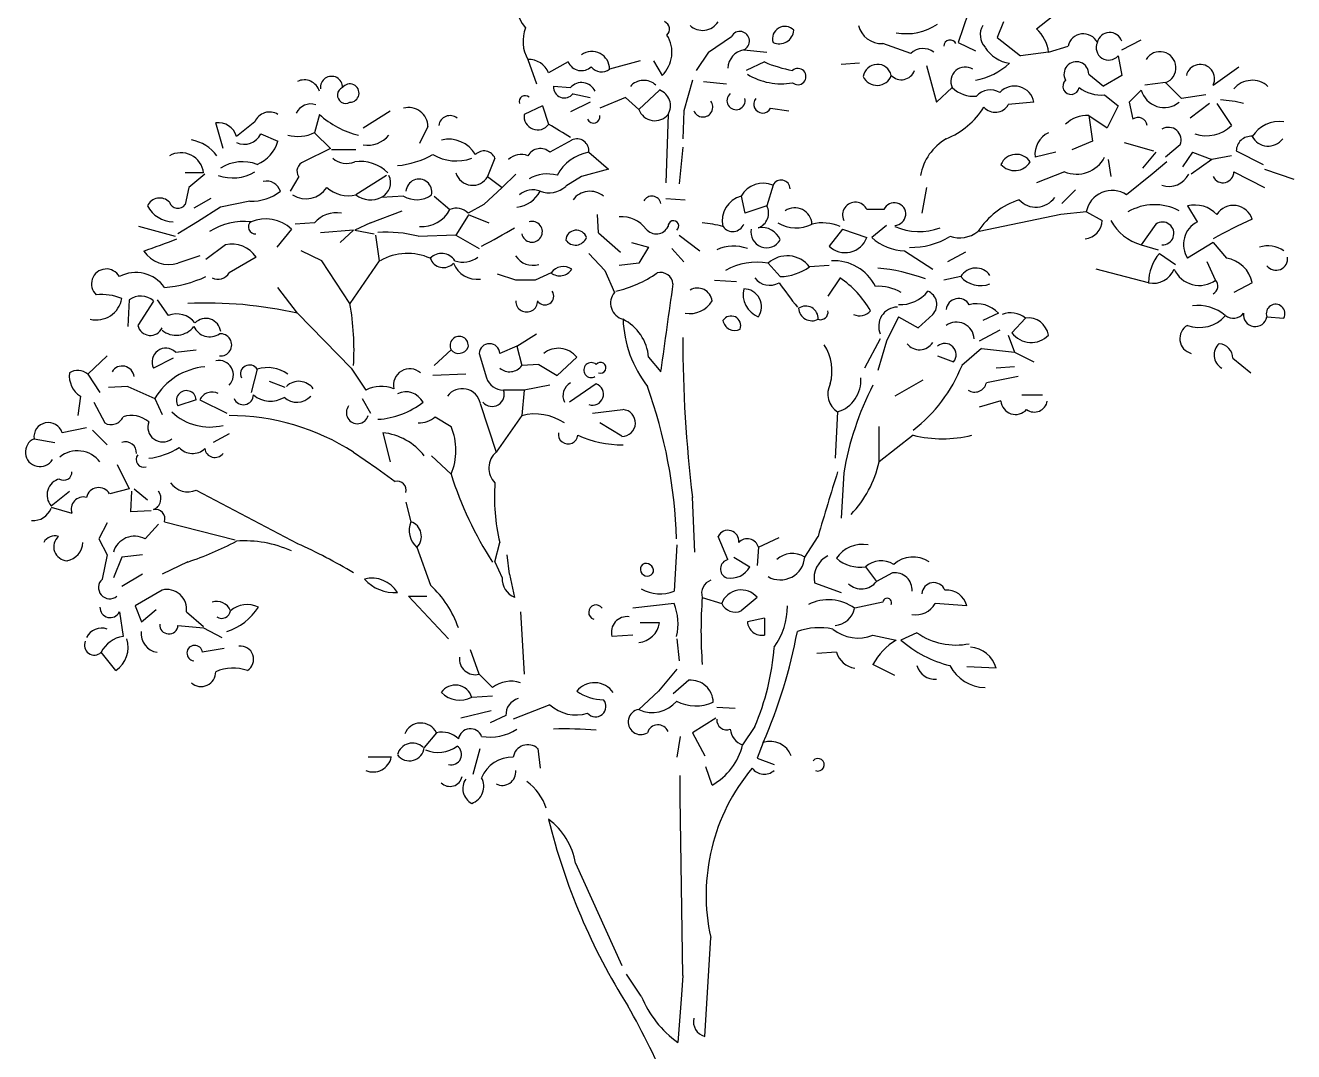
# Model space of a CAD drawing. Header units: millimetres. Extents: x 364.26 to 366.1, y 2601.89 to 2605.71.
# Drawn here: x 364.262 to 366.102, y 2603.325 to 2604.814 of the extents above; entities that cross this region are included whole.
import ezdxf

# ---------------------------------------------------------------- set-up
doc = ezdxf.new("R2010")
doc.units = ezdxf.units.MM
doc.header["$LTSCALE"] = 10
doc.layers.add('Vegetais', color=94, linetype='Continuous')

msp = doc.modelspace()

# ---------------------------------------------------------------- linework, layer by layer
at = {"layer": 'Vegetais'}
for p, q in [((365.6298, 2604.8316), (365.6157, 2604.7891)), ((365.7519, 2604.8263), (365.7289, 2604.8086)), ((365.6812, 2604.8192), (365.6723, 2604.7962)), ((365.5467, 2604.7732), (365.506, 2604.7874)), ((365.6157, 2604.7891), (365.6405, 2604.7768)), ((365.6723, 2604.7962), (365.7059, 2604.7697)), ((365.8528, 2604.7785), (365.8811, 2604.7927)), ((365.3043, 2604.7785), (365.3379, 2604.775)), ((365.7466, 2604.775), (365.7059, 2604.7697)), ((365.7466, 2604.775), (365.7749, 2604.7838)), ((365.8475, 2604.7697), (365.8528, 2604.7414)), ((364.9911, 2604.7644), (365.0035, 2604.729)), ((365.0495, 2604.7608), (365.0212, 2604.7449)), ((365.1539, 2604.7626), (365.1097, 2604.7502)), ((365.3344, 2604.7608), (365.3078, 2604.7484)), ((365.4724, 2604.7591), (365.4458, 2604.7573)), ((365.9855, 2604.7272), (366.0226, 2604.7538)), ((365.805, 2604.7431), (365.8262, 2604.7255)), ((365.8528, 2604.7414), (365.8262, 2604.7255)), ((365.9165, 2604.7308), (365.8864, 2604.7272)), ((365.9165, 2604.7308), (365.9395, 2604.7078)), ((365.0283, 2604.7255), (365.0531, 2604.7237)), ((365.0566, 2604.7148), (365.0814, 2604.7095)), ((365.1822, 2604.7201), (365.1521, 2604.6918)), ((365.828, 2604.7131), (365.8475, 2604.6971)), ((365.8811, 2604.7201), (365.8634, 2604.7024)), ((365.9749, 2604.7131), (365.9395, 2604.7078)), ((365.0124, 2604.6971), (364.9858, 2604.6847)), ((365.0124, 2604.6971), (365.0212, 2604.6706)), ((365.0814, 2604.7024), (365.0531, 2604.6883)), ((365.1327, 2604.7095), (365.0955, 2604.6936)), ((365.1327, 2604.7095), (365.1521, 2604.6918)), ((365.3432, 2604.6936), (365.3698, 2604.6901)), ((365.7254, 2604.7024), (365.6882, 2604.6989)), ((365.8475, 2604.6971), (365.8315, 2604.6653)), ((365.8634, 2604.7024), (365.8687, 2604.6777)), ((365.9802, 2604.7007), (365.9519, 2604.6794)), ((365.9908, 2604.7007), (366.012, 2604.6688)), ((364.5948, 2604.6741), (364.5683, 2604.6529)), ((364.6886, 2604.6847), (364.6815, 2604.6582)), ((364.7523, 2604.6653), (364.7912, 2604.6901)), ((365.805, 2604.683), (365.8103, 2604.6458)), ((365.805, 2604.683), (365.8315, 2604.6653)), ((364.5488, 2604.6352), (364.5382, 2604.6724)), ((364.6036, 2604.6564), (364.6284, 2604.6458)), ((364.6815, 2604.6582), (364.7045, 2604.6352)), ((364.846, 2604.6671), (364.8337, 2604.6423)), ((365.0548, 2604.6476), (365.023, 2604.6299)), ((365.8103, 2604.6458), (365.7802, 2604.6334)), ((365.8563, 2604.6441), (365.8988, 2604.6317)), ((365.9377, 2604.6405), (365.9165, 2604.6228)), ((364.7045, 2604.6352), (364.6656, 2604.6157)), ((364.7416, 2604.6334), (364.7063, 2604.6334)), ((364.9433, 2604.6211), (364.9327, 2604.5945)), ((365.0796, 2604.6299), (365.1079, 2604.6051)), ((365.7572, 2604.6299), (365.7272, 2604.6228)), ((365.8333, 2604.6193), (365.8369, 2604.5945)), ((365.9023, 2604.6299), (365.8829, 2604.6069)), ((365.9554, 2604.6299), (365.9412, 2604.6087)), ((365.9837, 2604.6193), (365.9536, 2604.5981)), ((365.9554, 2604.6299), (365.9837, 2604.6193)), ((366.012, 2604.6246), (365.9837, 2604.6193)), ((366.0191, 2604.6317), (366.058, 2604.6122)), ((365.1079, 2604.6051), (365.069, 2604.5945)), ((365.7696, 2604.6016), (365.7289, 2604.5857)), ((365.9182, 2604.6157), (365.897, 2604.5981)), ((366.0156, 2604.6016), (366.0598, 2604.5786)), ((366.0598, 2604.6051), (366.1023, 2604.591)), ((364.5205, 2604.5998), (364.4939, 2604.5998)), ((364.5223, 2604.5981), (364.4993, 2604.5786)), ((364.6585, 2604.5945), (364.6461, 2604.5733)), ((364.7859, 2604.5963), (364.7416, 2604.568)), ((364.9327, 2604.5945), (364.954, 2604.5786)), ((364.9734, 2604.5981), (364.954, 2604.5786)), ((365.069, 2604.5945), (365.046, 2604.5804)), ((365.3468, 2604.5821), (365.3379, 2604.5521)), ((365.897, 2604.5981), (365.8599, 2604.568)), ((364.4993, 2604.5786), (364.4939, 2604.5538)), ((364.8107, 2604.5662), (364.7788, 2604.5644)), ((364.8549, 2604.5662), (364.8779, 2604.5467)), ((364.954, 2604.5786), (364.9274, 2604.5538)), ((365.3008, 2604.5662), (365.3061, 2604.5414)), ((364.5311, 2604.5627), (364.5063, 2604.5485)), ((364.5453, 2604.5503), (364.5116, 2604.5291)), ((364.5877, 2604.5591), (364.5453, 2604.5503)), ((364.9274, 2604.5538), (364.9044, 2604.5414)), ((365.1911, 2604.5627), (365.2194, 2604.5609)), ((365.3379, 2604.5521), (365.3061, 2604.5414)), ((365.5078, 2604.5467), (365.483, 2604.5467)), ((365.9483, 2604.5521), (365.9625, 2604.5291)), ((364.5116, 2604.5291), (364.4833, 2604.5114)), ((364.6815, 2604.5273), (364.6532, 2604.5255)), ((364.7629, 2604.5273), (364.7399, 2604.5167)), ((364.7629, 2604.5273), (364.8089, 2604.545)), ((364.9044, 2604.5379), (364.8867, 2604.5096)), ((364.9044, 2604.5397), (364.9345, 2604.5273)), ((365.0937, 2604.5131), (365.092, 2604.5397)), ((365.8015, 2604.5432), (365.8245, 2604.5308)), ((364.4798, 2604.5078), (364.4267, 2604.522)), ((364.6479, 2604.5184), (364.6266, 2604.4919)), ((364.7381, 2604.5167), (364.6903, 2604.5131)), ((364.7381, 2604.5167), (364.7187, 2604.499)), ((364.7399, 2604.5167), (364.7682, 2604.5114)), ((364.77, 2604.5096), (364.7753, 2604.4724)), ((364.8867, 2604.5096), (364.8319, 2604.5078)), ((364.8867, 2604.5096), (364.9204, 2604.4901)), ((365.0937, 2604.5131), (365.1256, 2604.4848)), ((365.2105, 2604.5096), (365.2406, 2604.4866)), ((365.4476, 2604.5184), (365.4281, 2604.4937)), ((365.4476, 2604.5184), (365.483, 2604.5061)), ((365.5113, 2604.5237), (365.4901, 2604.5061)), ((365.9023, 2604.5255), (365.8811, 2604.4954)), ((364.5523, 2604.4954), (364.524, 2604.4742)), ((365.1415, 2604.499), (365.1663, 2604.4919)), ((365.1663, 2604.4919), (365.1521, 2604.4689)), ((365.1999, 2604.4901), (365.2176, 2604.4707)), ((365.8811, 2604.4954), (365.9059, 2604.4884)), ((365.9855, 2604.499), (365.9483, 2604.476)), ((365.9855, 2604.499), (366.0049, 2604.476)), ((364.5152, 2604.4795), (364.4833, 2604.4689)), ((364.5966, 2604.4777), (364.5576, 2604.4547)), ((364.6921, 2604.4724), (364.662, 2604.4866)), ((365.5378, 2604.4866), (365.5785, 2604.4601)), ((365.6263, 2604.4848), (365.5998, 2604.4707)), ((365.9076, 2604.483), (365.9306, 2604.4671)), ((365.0247, 2604.4547), (365.0017, 2604.4441)), ((365.1026, 2604.4583), (365.1167, 2604.4264)), ((365.1521, 2604.4689), (365.1238, 2604.4654)), ((365.3397, 2604.4689), (365.3574, 2604.4494)), ((365.4281, 2604.4654), (365.3998, 2604.4636)), ((365.8917, 2604.4406), (365.8156, 2604.4601)), ((365.989, 2604.4441), (365.9766, 2604.4707)), ((364.9734, 2604.4441), (364.9469, 2604.453)), ((365.0017, 2604.4441), (364.9734, 2604.4441)), ((365.2618, 2604.4441), (365.2937, 2604.4424)), ((365.4441, 2604.4477), (365.4264, 2604.4211)), ((365.6192, 2604.4494), (365.5945, 2604.4441)), ((366.0421, 2604.4406), (366.0156, 2604.4264)), ((364.4126, 2604.4158), (364.4108, 2604.3769)), ((364.4479, 2604.414), (364.4249, 2604.3787)), ((364.4533, 2604.4158), (364.4692, 2604.3928)), ((365.529, 2604.3911), (365.5113, 2604.3557)), ((365.529, 2604.3911), (365.5573, 2604.3751)), ((365.5785, 2604.3946), (365.5573, 2604.3751)), ((365.6741, 2604.3964), (365.6511, 2604.3857)), ((365.713, 2604.3893), (365.6935, 2604.368)), ((366.0633, 2604.3911), (366.0881, 2604.3893)), ((364.9752, 2604.3486), (365.0035, 2604.3663)), ((365.6758, 2604.3716), (365.6458, 2604.3557)), ((365.6882, 2604.3645), (365.6971, 2604.3397)), ((364.4798, 2604.3397), (364.5099, 2604.3433)), ((364.8797, 2604.3433), (364.8549, 2604.3203)), ((364.9752, 2604.3486), (364.9504, 2604.338)), ((364.9752, 2604.3486), (364.9823, 2604.3203)), ((365.6493, 2604.345), (365.621, 2604.3203)), ((365.6493, 2604.345), (365.6971, 2604.3397)), ((364.3524, 2604.3079), (364.3807, 2604.3344)), ((364.4763, 2604.3309), (364.4479, 2604.3167)), ((364.9204, 2604.338), (364.931, 2604.3026)), ((365.0619, 2604.3327), (365.0336, 2604.3061)), ((365.5856, 2604.3344), (365.6086, 2604.3256)), ((365.6971, 2604.3397), (365.7254, 2604.3256)), ((366.0138, 2604.3309), (366.0403, 2604.3097)), ((364.3524, 2604.3079), (364.3701, 2604.2813)), ((364.5983, 2604.315), (364.5895, 2604.2813)), ((365.007, 2604.322), (364.9823, 2604.3203)), ((365.007, 2604.322), (365.0336, 2604.3061)), ((365.6971, 2604.3185), (365.6705, 2604.3167)), ((364.4108, 2604.2902), (364.3825, 2604.2884)), ((364.4108, 2604.2902), (364.4497, 2604.2725)), ((364.639, 2604.2884), (364.616, 2604.2973)), ((365.023, 2604.292), (364.9858, 2604.2849)), ((365.0902, 2604.2937), (365.0513, 2604.2672)), ((365.7024, 2604.3044), (365.6564, 2604.2955)), ((364.3418, 2604.276), (364.3382, 2604.2477)), ((364.4497, 2604.2725), (364.4603, 2604.2495)), ((364.5099, 2604.2707), (364.4833, 2604.2619)), ((364.5152, 2604.2707), (364.5541, 2604.2513)), ((364.9858, 2604.2849), (364.9557, 2604.2849)), ((364.9858, 2604.2849), (364.9823, 2604.2477)), ((365.7077, 2604.2778), (365.7378, 2604.2778)), ((364.3612, 2604.2672), (364.3772, 2604.2371)), ((365.0849, 2604.2513), (365.1291, 2604.2566)), ((365.6776, 2604.269), (365.6458, 2604.2601)), ((365.1274, 2604.2177), (365.0955, 2604.2371)), ((364.2745, 2604.2141), (364.3046, 2604.2088)), ((364.3506, 2604.23), (364.3153, 2604.223)), ((364.3595, 2604.2265), (364.3807, 2604.2053)), ((364.5576, 2604.2212), (364.5346, 2604.2088)), ((364.3949, 2604.177), (364.4126, 2604.1416)), ((364.4126, 2604.1416), (364.3843, 2604.1345)), ((364.4196, 2604.1416), (364.4391, 2604.1257)), ((364.2993, 2604.1168), (364.3259, 2604.138)), ((364.4161, 2604.138), (364.4143, 2604.108)), ((364.2993, 2604.115), (364.3294, 2604.1062)), ((364.4444, 2604.1097), (364.4143, 2604.108)), ((364.3807, 2604.092), (364.3683, 2604.069)), ((364.455, 2604.0903), (364.4356, 2604.069)), ((364.3683, 2604.069), (364.3807, 2604.046)), ((365.2813, 2604.039), (365.2671, 2604.0726)), ((365.3255, 2604.0567), (365.3556, 2604.0708)), ((365.3928, 2604.0425), (365.4122, 2604.0726)), ((365.3255, 2604.0567), (365.3238, 2604.0301)), ((364.3807, 2604.046), (364.3736, 2604.0106)), ((364.4019, 2604.0425), (364.3896, 2604.0124)), ((364.432, 2604.046), (364.4019, 2604.0425)), ((364.4975, 2604.0354), (364.4603, 2604.0177)), ((365.2901, 2604.0425), (365.3131, 2604.0283)), ((364.432, 2604.0177), (364.4019, 2604)), ((365.4812, 2604.0283), (365.4971, 2604.0071)), ((365.5202, 2604.0195), (365.4971, 2604.0071)), ((364.4603, 2603.9947), (364.4214, 2603.9717)), ((365.4069, 2604.0053), (365.4458, 2603.9912)), ((365.2441, 2603.9841), (365.2724, 2603.9753)), ((365.3238, 2603.9841), (365.3008, 2603.9646)), ((365.506, 2603.977), (365.4653, 2603.9682)), ((365.6281, 2603.9717), (365.5821, 2603.9753)), ((364.3984, 2603.9629), (364.4037, 2603.9275)), ((364.4214, 2603.9717), (364.4303, 2603.9487)), ((364.4303, 2603.9487), (364.4515, 2603.9664)), ((364.4957, 2603.9629), (364.5205, 2603.9416)), ((364.4833, 2603.9434), (364.5205, 2603.9399)), ((364.5205, 2603.9399), (364.547, 2603.9257)), ((365.1822, 2603.9469), (365.1539, 2603.9469)), ((365.3344, 2603.954), (365.3096, 2603.9487)), ((365.3344, 2603.954), (365.3344, 2603.9293)), ((365.1433, 2603.9293), (365.1132, 2603.9275)), ((365.4918, 2603.9293), (365.5255, 2603.9222)), ((365.5555, 2603.9328), (365.5325, 2603.9222)), ((364.3931, 2603.8779), (364.3719, 2603.9045)), ((364.5506, 2603.9098), (364.5187, 2603.9045)), ((365.4388, 2603.9045), (365.4104, 2603.9027)), ((365.5237, 2603.8709), (365.4918, 2603.8868)), ((365.6705, 2603.8815), (365.6281, 2603.8833)), ((365.207, 2603.8797), (365.1804, 2603.8479)), ((365.1804, 2603.8479), (365.1521, 2603.8213)), ((365.2247, 2603.8638), (365.2017, 2603.8443)), ((364.9398, 2603.8408), (364.9097, 2603.839)), ((365.023, 2603.8284), (364.9699, 2603.8072)), ((364.938, 2603.8196), (364.8938, 2603.8089)), ((364.9593, 2603.8125), (364.9363, 2603.8019)), ((365.2654, 2603.8249), (365.2919, 2603.8231)), ((365.2636, 2603.8089), (365.23, 2603.7877)), ((364.8584, 2603.7877), (364.8407, 2603.7665)), ((365.3326, 2603.7736), (365.3238, 2603.7506)), ((364.9115, 2603.7276), (364.9221, 2603.7647)), ((365.0053, 2603.7647), (365.0088, 2603.7364)), ((364.793, 2603.7523), (364.7593, 2603.7523)), ((365.3238, 2603.7506), (365.3485, 2603.7417))]:
    msp.add_line(p, q, dxfattribs=at)
at = {"layer": 'Vegetais', "color": 34}
for p, q in [((365.253, 2604.775), (365.2866, 2604.798)), ((365.253, 2604.775), (365.2353, 2604.7484)), ((365.1734, 2604.7626), (365.1858, 2604.7414)), ((365.5697, 2604.7555), (365.5838, 2604.7024)), ((365.23, 2604.7343), (365.2176, 2604.6901)), ((365.2459, 2604.7325), (365.2795, 2604.729)), ((365.6068, 2604.7237), (365.5838, 2604.7024)), ((365.1946, 2604.6847), (365.1911, 2604.5857)), ((365.2176, 2604.6901), (365.2158, 2604.6494)), ((365.2158, 2604.637), (365.2105, 2604.5839)), ((365.5697, 2604.5786), (365.5626, 2604.5414)), ((365.7661, 2604.5556), (365.7855, 2604.5751)), ((365.7643, 2604.5397), (365.6458, 2604.5149)), ((365.8015, 2604.5432), (365.7643, 2604.5397)), ((364.7328, 2604.4105), (364.6921, 2604.4724)), ((364.7753, 2604.4724), (364.7328, 2604.4105)), ((365.1026, 2604.4583), (365.0796, 2604.483)), ((364.6567, 2604.3964), (364.6284, 2604.4335)), ((364.6567, 2604.3964), (364.7346, 2604.3167)), ((365.5025, 2604.3592), (365.4794, 2604.3167)), ((365.5113, 2604.3557), (365.4989, 2604.3132)), ((365.1663, 2604.3327), (365.184, 2604.3114)), ((364.7346, 2604.3167), (364.7558, 2604.2849)), ((364.9009, 2604.3079), (364.8531, 2604.3061)), ((365.5644, 2604.299), (365.5237, 2604.276)), ((364.7505, 2604.2725), (364.7629, 2604.2513)), ((364.9221, 2604.2654), (364.9451, 2604.1947)), ((365.4405, 2604.253), (365.437, 2604.1858)), ((364.8567, 2604.246), (364.8797, 2604.2318)), ((364.9823, 2604.2477), (364.9451, 2604.1947)), ((364.7806, 2604.223), (364.7912, 2604.1805)), ((365.5007, 2604.1805), (365.5007, 2604.2318)), ((365.5502, 2604.2194), (365.5007, 2604.1805)), ((364.7381, 2604.1947), (364.7717, 2604.1717)), ((364.8514, 2604.1894), (364.8797, 2604.1628)), ((364.7717, 2604.1717), (364.7983, 2604.1522)), ((365.4494, 2604.1646), (365.4458, 2604.0991)), ((364.5099, 2604.1398), (364.6567, 2604.062)), ((364.8142, 2604.1221), (364.8213, 2604.0938)), ((365.2335, 2604.0496), (365.23, 2604.1292)), ((364.4639, 2604.0938), (364.5665, 2604.0673)), ((364.8301, 2604.0567), (364.8496, 2604.0018)), ((364.9433, 2604.0354), (364.9504, 2604.0637)), ((365.207, 2604.0602), (365.2034, 2603.993)), ((364.9433, 2604.0354), (364.954, 2604.0124)), ((364.9646, 2604.0177), (364.961, 2604.046)), ((364.9646, 2604.0177), (364.9717, 2603.9841)), ((364.8177, 2603.9859), (364.8761, 2603.924)), ((364.8177, 2603.9859), (364.8443, 2603.9859)), ((365.2034, 2603.9753), (365.1433, 2603.9682)), ((364.9805, 2603.9629), (364.9858, 2603.8726)), ((365.207, 2603.924), (365.2105, 2603.8921)), ((364.9204, 2603.8726), (364.908, 2603.908)), ((364.9204, 2603.8726), (364.9398, 2603.8532)), ((365.3202, 2603.7966), (365.3025, 2603.77)), ((365.2123, 2603.7824), (365.207, 2603.7523)), ((365.23, 2603.7877), (365.2477, 2603.7541)), ((365.2583, 2603.7116), (365.2494, 2603.7382)), ((365.2123, 2603.6939), (365.2123, 2603.7258)), ((365.2158, 2603.4356), (365.2123, 2603.6939)), ((365.0601, 2603.5984), (365.1274, 2603.4498)), ((365.2477, 2603.3472), (365.2565, 2603.4905)), ((365.1557, 2603.4055), (365.1344, 2603.4374)), ((365.2158, 2603.4356), (365.2141, 2603.4073)), ((365.2141, 2603.4073), (365.2087, 2603.3383))]:
    msp.add_line(p, q, dxfattribs=at)
for centre, radius, start, end in [((365.0367, 2604.8518), 0.0643, 163.107, 220.161), ((365.037, 2604.791), 0.053, 158.618, 210.179), ((365.1848, 2604.8084), 0.0118, 313.209, 67.399), ((365.2446, 2604.8332), 0.0265, 226.663, 328.201), ((365.1542, 2604.7748), 0.046, 313.341, 32.836), ((365.6257, 2604.7326), 0.0209, 57.604, 205.243), ((365.6377, 2604.7552), 0.0441, 225.569, 275.851), ((365.556, 2604.7552), 0.1138, 291.661, 328.313), ((365.6371, 2604.5824), 0.0775, 120.3018, 169.7141), ((365.7284, 2604.5832), 0.033, 222.674, 325.216), ((365.7406, 2604.4509), 0.1159, 108.3362, 146.475), ((365.6173, 2604.5478), 0.0423, 250.658, 309.073), ((381.3413, 2602.1016), 16.308, 171.76017, 172.20588), ((364.5238, 2603.8041), 0.607, 77.353, 92.4873), ((364.3595, 2604.3433), 0.3793, 356.524, 10.209), ((365.2995, 2604.3944), 0.1705, 182.305, 217.661), ((365.0985, 2604.3268), 0.068, 4.976, 63.253), ((367.1553, 2604.3631), 1.9395, 180.063, 186.927), ((365.3622, 2604.3122), 0.0702, 344.792, 32.969), ((364.8196, 2604.292), 0.0237, 48.001, 193.157), ((365.4084, 2604.4072), 0.2297, 308.141, 337.774), ((364.7781, 2604.2406), 0.0496, 68.23, 116.7505), ((364.4869, 2604.0454), 0.7204, 1.877, 19.86), ((365.4564, 2604.2789), 0.0303, 150.731, 238.51), ((365.4266, 2604.2987), 0.0477, 286.955, 4.725), ((365.8927, 2604.0876), 0.45, 152.9843, 170.1458), ((364.8139, 2604.254), 0.0283, 27.839, 115.291), ((364.7438, 2604.2521), 0.0161, 142.527, 344.343), ((364.7661, 2604.3609), 0.1187, 273.582, 307.87), ((364.558, 2603.9157), 0.332, 57.154, 90.0668), ((364.8331, 2604.2728), 0.0357, 268.04, 311.269), ((364.7712, 2604.1355), 0.088, 37.745, 83.8603), ((364.799, 2604.1973), 0.0877, 336.829, 23.171), ((365.5927, 2604.3868), 0.1727, 255.762, 284.238), ((364.9644, 2604.1717), 0.03, 130.106, 225.311), ((365.3437, 2604.2156), 0.1609, 316.304, 347.413), ((365.3746, 2604.3186), 0.5189, 197.476, 213.08), ((369.9158, 2602.7642), 4.6898, 162.6032, 163.8), ((364.8016, 2604.1396), 0.013, 345.019, 104.9825), ((365.2178, 2604.1292), 0.2753, 175.577, 193.757), ((364.8512, 2604.0813), 0.0325, 157.361, 229.424), ((364.814, 2604.0724), 0.0226, 315.541, 71.243), ((364.3414, 2604.5009), 0.491, 288.534, 297.517), ((364.5803, 2603.9024), 0.1636, 65.607, 94.2316), ((364.3872, 2603.4462), 0.6721, 58.531, 66.363), ((364.7645, 2603.968), 0.0439, 31.842, 103.8251), ((364.9822, 2604.0104), 0.0283, 175.879, 248.131), ((364.7974, 2604.0487), 0.0577, 221.269, 274.399), ((364.7488, 2603.8912), 0.1496, 18.976, 47.645), ((365.1833, 2604.0454), 0.0562, 240.53, 290.996), ((365.1275, 2603.9456), 0.0815, 347.156, 21.316), ((365.912, 2603.9355), 0.6697, 175.833, 184.167), ((365.2605, 2603.9733), 0.1075, 324.969, 359.175), ((364.6558, 2604.0699), 0.7388, 336.351, 349.444), ((364.9926, 2603.9382), 0.3569, 336.621, 355.722), ((364.9146, 2603.8946), 0.0227, 173.003, 284.625), ((365.3108, 2603.7947), 0.026, 183.663, 251.475), ((365.2132, 2603.7918), 0.092, 299.385, 346.321), ((365.5361, 2603.5524), 0.2864, 140.023, 192.487), ((365.9105, 2603.8801), 0.9157, 193.776, 212.259), ((364.9624, 2603.5824), 0.099, 9.281, 53.578), ((365.2982, 2603.4635), 0.1539, 202.134, 234.447), ((364.1172, 2602.8134), 1.1715, 22.902, 29.562), ((365.2539, 2603.3689), 0.0226, 167.811, 254.116)]:
    msp.add_arc(centre, radius, start, end, dxfattribs=at)
at = {"layer": 'Vegetais'}
for centre, radius, start, end in [((365.2987, 2604.7912), 0.0139, 293.839, 150.7089), ((365.3639, 2604.7945), 0.0179, 43.624, 197.308), ((365.3559, 2604.8081), 0.021, 244.284, 356.648), ((365.5045, 2604.8223), 0.0349, 193.838, 272.422), ((365.5405, 2604.8827), 0.0808, 259.289, 303.977), ((365.6744, 2604.8004), 0.0269, 149.848, 222.831), ((365.6944, 2604.769), 0.0526, 6.582, 48.934), ((365.8353, 2604.7852), 0.0184, 18.21, 167.516), ((365.6038, 2604.7834), 0.0093, 25.346, 177.2731), ((365.7971, 2604.7788), 0.0228, 27.063, 167.1865), ((365.8339, 2604.7816), 0.0181, 155.452, 318.739), ((365.0839, 2604.7505), 0.0257, 359.331, 125.5634), ((365.3092, 2604.751), 0.0279, 100.1004, 178.0714), ((365.5645, 2604.7545), 0.0258, 52.351, 133.6743), ((365.697, 2604.8086), 0.0501, 212.044, 261.909), ((365.9082, 2604.7525), 0.0233, 290.799, 149.4026), ((364.9926, 2604.7337), 0.0307, 21.385, 92.8035), ((365.0689, 2604.7693), 0.0211, 203.744, 312.479), ((365.0983, 2604.766), 0.0195, 218.918, 305.894), ((365.4144, 2604.9506), 0.206, 247.146, 259), ((365.3828, 2604.7396), 0.0118, 228.709, 131.2906), ((365.4982, 2604.7367), 0.0207, 12.934, 172.0459), ((365.5331, 2604.755), 0.02, 222.853, 340.925), ((365.6228, 2604.8316), 0.0989, 280.305, 312.825), ((365.787, 2604.7432), 0.018, 359.955, 209.532), ((365.9668, 2604.7364), 0.0208, 333.698, 166.3361), ((364.6665, 2604.7117), 0.0231, 16.925, 115.1499), ((364.7062, 2604.724), 0.016, 358.902, 187.457), ((365.0691, 2604.7098), 0.0212, 23.796, 139.1425), ((365.1592, 2604.7085), 0.0257, 46.482, 138.9722), ((365.3583, 2604.8212), 0.092, 238.064, 280.509), ((365.4977, 2604.7489), 0.0221, 205.049, 339.931), ((365.7792, 2604.7255), 0.0118, 131.406, 351.372), ((366.042, 2604.6997), 0.0345, 48.129, 140.0413), ((364.7267, 2604.7127), 0.0119, 112.394, 300.735), ((364.7328, 2604.7157), 0.0133, 270.126, 143.0027), ((364.987, 2604.7032), 0.00865, 47.26, 196.75), ((365.0441, 2604.7245), 0.0158, 176.435, 322.454), ((365.1734, 2604.6972), 0.0246, 329.681, 68.9), ((365.2932, 2604.7047), 0.0132, 129.56, 13.57), ((365.6623, 2604.6931), 0.0271, 60.035, 137.9108), ((365.6971, 2604.6971), 0.0288, 10.62, 137.4896), ((365.823, 2604.7658), 0.053, 232.684, 275.426), ((365.9143, 2604.7291), 0.0344, 195.141, 309.101), ((364.6762, 2604.6764), 0.0235, 72.629, 154.6299), ((364.8183, 2604.6669), 0.0278, 0.303, 105.957), ((365.2451, 2604.6954), 0.0144, 201.945, 37.545), ((365.3318, 2604.6995), 0.0128, 139.916, 332.704), ((365.6693, 2604.7095), 0.0217, 220.565, 330.857), ((365.9822, 2604.509), 0.1974, 76.083, 85.9718), ((364.6161, 2604.6651), 0.0231, 57.924, 157.1281), ((364.7775, 2604.7838), 0.1332, 228.09, 255.951), ((364.8782, 2604.6666), 0.0164, 51.247, 172.3573), ((365.0052, 2604.6818), 0.0196, 171.333, 325.065), ((365.0863, 2604.6815), 0.00932, 204.449, 8.948), ((365.1754, 2604.7004), 0.0248, 200.211, 320.865), ((365.8017, 2604.6401), 0.043, 85.6007, 134.8478), ((365.8765, 2604.6666), 0.0136, 9.466, 125.2923), ((366.0823, 2604.6261), 0.0483, 83.1714, 146.3791), ((364.5419, 2604.6451), 0.0275, 16.427, 97.7609), ((364.5796, 2604.6683), 0.0268, 244.919, 333.66), ((364.6573, 2604.7089), 0.0561, 254.826, 295.564), ((364.5019, 2603.7851), 1.0266, 57.529, 59.612), ((365.7625, 2604.6264), 0.0356, 116.601, 185.779), ((365.9205, 2604.6475), 0.0185, 337.886, 120.286), ((365.9755, 2604.7053), 0.0516, 251.248, 315.021), ((364.4928, 2604.59), 0.0585, 36.309, 80.1718), ((364.5778, 2604.6608), 0.0528, 292.887, 343.473), ((364.7584, 2604.6802), 0.0401, 261.168, 320.541), ((364.8759, 2604.6033), 0.0455, 30.441, 103.1619), ((365.0621, 2604.6316), 0.0176, 354.391, 114.5355), ((366.0404, 2604.6317), 0.0213, 85.327, 180.091), ((366.0653, 2604.6648), 0.0261, 207.079, 323.772), ((364.4877, 2604.5961), 0.033, 6.402, 120.4669), ((364.7285, 2604.6457), 0.032, 230.236, 290.841), ((364.7896, 2604.7403), 0.1304, 275.353, 299.13), ((364.8873, 2604.686), 0.0687, 240.21, 289.078), ((364.9275, 2604.6147), 0.0171, 21.954, 136.806), ((364.981, 2604.6007), 0.026, 66.93, 134.31), ((365.0092, 2604.6145), 0.0207, 48.125, 150.8001), ((365.0909, 2604.5661), 0.0648, 100.0746, 152.2417), ((365.6998, 2604.6026), 0.0242, 32.906, 156.6223), ((365.7872, 2604.6441), 0.046, 247.523, 332.443), ((364.5628, 2604.6533), 0.0608, 249.681, 301.74), ((364.5772, 2604.5551), 0.0609, 69.732, 121.6891), ((364.67, 2604.6025), 0.014, 108.435, 214.695), ((364.7485, 2604.5618), 0.0546, 44.102, 99.0276), ((365.6975, 2604.6297), 0.0265, 221.255, 328.273), ((365.9997, 2604.6014), 0.0158, 205.716, 0.765), ((364.6118, 2604.5667), 0.0212, 17.982, 102.5291), ((364.7677, 2604.5859), 0.0241, 297.518, 25.613), ((364.833, 2604.5721), 0.0188, 347.471, 176.2684), ((364.9109, 2604.6072), 0.0253, 197.048, 329.789), ((365.0193, 2604.547), 0.0514, 73.878, 120.9848), ((365.3326, 2604.5486), 0.0364, 67.126, 151.0606), ((365.3585, 2604.5764), 0.0131, 1.941, 153.8688), ((365.9217, 2604.6118), 0.0315, 250.388, 334.11), ((364.5909, 2604.6254), 0.0664, 267.264, 308.225), ((364.6691, 2604.5983), 0.036, 237.357, 326.832), ((364.731, 2604.6157), 0.0489, 229.399, 282.529), ((364.763, 2604.5958), 0.0351, 232.453, 296.666), ((364.8297, 2604.5974), 0.0365, 238.577, 306.402), ((364.9706, 2604.593), 0.043, 276.095, 332.666), ((364.9982, 2604.5455), 0.0297, 69.086, 130.93), ((365.0217, 2604.6068), 0.0359, 249.025, 312.544), ((365.0812, 2604.5425), 0.0307, 50.389, 143.297), ((365.171, 2604.5529), 0.0133, 11.773, 151.9658), ((365.3097, 2604.5307), 0.0366, 104.2, 193.874), ((365.8388, 2604.5364), 0.038, 56.372, 169.6055), ((364.4568, 2604.5438), 0.0196, 43.861, 155.0627), ((364.4767, 2604.5713), 0.0422, 207.061, 269.419), ((364.4834, 2604.5617), 0.0132, 199.119, 323.39), ((364.8366, 2604.5686), 0.0468, 266.417, 332.081), ((364.8873, 2604.5248), 0.0239, 44.218, 113.1613), ((365.3174, 2604.5417), 0.023, 290.776, 26.723), ((365.3784, 2604.5242), 0.025, 3.039, 123.8302), ((365.4662, 2604.5388), 0.0186, 25.347, 205.347), ((365.5229, 2604.5402), 0.0165, 272.638, 156.7508), ((365.9004, 2604.4778), 0.076, 62.101, 120.6274), ((365.9589, 2604.5093), 0.044, 43.563, 103.9165), ((366.0148, 2604.5241), 0.0286, 17.256, 147.0373), ((364.5799, 2604.4347), 0.0948, 84.2267, 122.254), ((364.5954, 2604.5212), 0.00988, 127.057, 276.547), ((364.6103, 2604.4776), 0.0555, 47.369, 112.0215), ((364.7131, 2604.501), 0.0411, 79.755, 140.2116), ((364.997, 2604.5145), 0.0151, 192.106, 105.9671), ((365.1274, 2604.4925), 0.0438, 36.359, 94.754), ((365.2023, 2604.5228), 0.00772, 307.616, 185.986), ((365.2311, 2604.3656), 0.1622, 74.588, 85.3957), ((365.3803, 2604.573), 0.0528, 239.978, 295.931), ((365.4187, 2604.4654), 0.062, 65.799, 104.2606), ((365.7971, 2604.5316), 0.0274, 275.496, 358.454), ((365.9025, 2604.5675), 0.0752, 209.218, 253.462), ((365.9118, 2604.512), 0.0166, 267.639, 125.1389), ((365.9797, 2604.496), 0.0372, 117.505, 212.632), ((366.296, 2603.954), 0.6318, 113.6937, 119.4364), ((364.7876, 2604.3448), 0.169, 74.815, 94.7961), ((364.4203, 2605.4565), 1.0866, 297.614, 300.496), ((365.0614, 2604.5012), 0.0155, 18.207, 175.2138), ((365.1775, 2604.5304), 0.019, 218.928, 333.752), ((365.2883, 2604.5321), 0.0173, 215.878, 337.543), ((365.3376, 2604.5143), 0.023, 169.732, 329.156), ((365.3303, 2604.4914), 0.0293, 22.436, 99.4545), ((365.5587, 2604.6042), 0.0893, 246.951, 289.953), ((364.0906, 2605.4866), 1.0573, 288.943, 291.704), ((364.5619, 2604.4551), 0.0414, 33.077, 103.3205), ((365.0601, 2604.5122), 0.0171, 214.536, 338.885), ((365.2896, 2604.4356), 0.0581, 69.898, 114.684), ((365.4515, 2604.5177), 0.0335, 225.734, 339.715), ((365.5415, 2604.5639), 0.0774, 228.366, 267.301), ((365.5479, 2604.5958), 0.104, 268.335, 302.174), ((366.0653, 2604.4551), 0.0389, 54.074, 108.8637), ((364.4701, 2604.51), 0.0432, 212.852, 287.84), ((364.8167, 2604.4037), 0.0794, 65.566, 120.0199), ((364.8659, 2604.4607), 0.0224, 31.696, 136.8819), ((364.8685, 2604.4826), 0.0201, 199.246, 316.976), ((364.8971, 2604.5046), 0.0344, 249.3, 308.646), ((364.9982, 2604.4951), 0.0293, 212.065, 287.485), ((365.3673, 2604.4385), 0.0411, 37.679, 132.2364), ((365.435, 2604.405), 0.0675, 26.662, 92.8254), ((365.9556, 2604.4409), 0.0639, 138.65, 180.238), ((365.9986, 2604.4322), 0.0443, 10.985, 81.8102), ((366.0767, 2604.4756), 0.0169, 217.597, 7.164), ((364.3795, 2604.4388), 0.0217, 29.406, 227.175), ((364.4222, 2604.4048), 0.0506, 34.591, 118.0667), ((364.5415, 2604.4642), 0.0187, 242.277, 329.613), ((364.9173, 2604.4822), 0.0366, 201.265, 277.575), ((365.0425, 2604.442), 0.0219, 55.7, 144.3144), ((365.0373, 2604.4715), 0.0209, 233.16, 326.855), ((365.0798, 2604.5973), 0.1735, 282.883, 304.729), ((365.1837, 2604.4374), 0.018, 4.434, 106.1737), ((365.3238, 2604.3759), 0.0944, 80.2878, 119.1678), ((365.3555, 2604.5257), 0.0763, 271.386, 305.484), ((365.4747, 2604.1996), 0.2634, 69.278, 84.7317), ((365.641, 2604.4366), 0.0253, 35.261, 149.511), ((365.8986, 2604.4726), 0.0328, 257.84, 337.451), ((365.9655, 2604.4768), 0.0402, 204.528, 305.82), ((364.4459, 2604.6228), 0.1902, 275.41, 294.243), ((365.3418, 2604.4637), 0.0269, 216.566, 300.815), ((365.9174, 2604.8343), 0.686, 215.022, 218.717), ((365.3637, 2604.3289), 0.1433, 29.671, 55.923), ((365.4991, 2604.3683), 0.0671, 60.07, 93.1454), ((365.648, 2604.4744), 0.0381, 220.943, 290.984), ((365.9805, 2604.4356), 0.012, 294.204, 45.187), ((364.3645, 2604.4247), 0.0382, 257.109, 349.248), ((364.3736, 2604.3518), 0.0716, 66.676, 97.0633), ((364.4291, 2604.3926), 0.0286, 48.793, 125.4831), ((365.0159, 2604.4211), 0.0128, 213.69, 33.69), ((365.1353, 2604.4109), 0.0242, 140.121, 255.179), ((365.2371, 2604.4114), 0.0214, 7.125, 119.7449), ((365.3389, 2604.4239), 0.0355, 167.316, 247.789), ((365.3042, 2604.4058), 0.0259, 325.346, 89.7593), ((365.5314, 2604.4596), 0.0509, 267.296, 321.951), ((365.5638, 2604.409), 0.0207, 315.635, 68.142), ((365.616, 2604.3995), 0.0181, 30.594, 173.1834), ((364.9894, 2604.414), 0.0159, 179.843, 0.157), ((365.2257, 2604.4341), 0.0383, 260.465, 328.423), ((365.3943, 2604.3887), 0.018, 356.094, 125.1913), ((365.4034, 2604.405), 0.0196, 184.564, 296.721), ((365.416, 2604.3975), 0.0106, 249.083, 13.289), ((365.4725, 2604.4132), 0.0206, 244.22, 319.97), ((365.5278, 2604.3775), 0.0277, 91.218, 203.838), ((365.6422, 2604.366), 0.044, 43.563, 103.9165), ((365.9635, 2604.3468), 0.0607, 49.281, 97.7108), ((366.0761, 2604.3957), 0.0136, 331.769, 200.06), ((364.4817, 2604.3622), 0.0331, 37.189, 112.3002), ((364.5237, 2604.367), 0.0218, 7.385, 135.7443), ((365.286, 2604.3784), 0.0139, 338.783, 148.0858), ((365.291, 2604.3884), 0.017, 188.972, 297.897), ((365.613, 2604.3577), 0.0257, 3.262, 125.6175), ((365.6915, 2604.3623), 0.0345, 51.498, 110.556), ((365.7167, 2604.3591), 0.0304, 10.241, 96.9899), ((365.9655, 2604.4256), 0.05, 249.93, 319.01), ((366.0146, 2604.4084), 0.0193, 233.813, 321.375), ((366.0465, 2604.3939), 0.017, 171.83, 350.224), ((364.4432, 2604.3828), 0.0187, 192.724, 335.854), ((364.4807, 2604.397), 0.0326, 231.284, 321.879), ((364.5296, 2604.3878), 0.0257, 205.254, 302.857), ((364.5453, 2604.3504), 0.016, 263.66, 96.3402), ((364.8914, 2604.3494), 0.0133, 348.621, 207.638), ((365.7216, 2604.3886), 0.0348, 216.312, 316.06), ((365.9592, 2604.3594), 0.0221, 119.388, 255.475), ((364.4657, 2604.3257), 0.0199, 44.741, 206.934), ((364.8909, 2604.3527), 0.0147, 219.796, 336.463), ((364.9354, 2604.337), 0.0151, 3.589, 176.4113), ((365.0354, 2604.3115), 0.0339, 38.572, 128.7473), ((365.5593, 2604.366), 0.0227, 217.73, 327.722), ((365.5962, 2604.3362), 0.0163, 319.568, 130.4334), ((366.0083, 2604.3357), 0.0216, 130.405, 241.015), ((365.9926, 2604.331), 0.0212, 359.632, 85.3895), ((364.5426, 2604.3068), 0.0211, 315.456, 102.1659), ((365.0831, 2604.3138), 0.0109, 49.216, 299.364), ((365.0964, 2604.3171), 0.00789, 250.607, 141.2854), ((364.3605, 2604.3055), 0.0349, 173.134, 237.559), ((364.3379, 2604.2908), 0.0224, 49.685, 122.6877), ((364.4025, 2604.3025), 0.0172, 6.159, 148.784), ((364.5305, 2604.2254), 0.0935, 95.0308, 149.7306), ((364.5872, 2604.3081), 0.0131, 31.668, 204.935), ((364.6135, 2604.2681), 0.0493, 53.891, 107.9283), ((364.9647, 2604.3331), 0.0217, 228.85, 323.829), ((364.6587, 2604.2718), 0.0257, 35.407, 134.2047), ((364.9556, 2604.3109), 0.026, 198.629, 270.295), ((365.0633, 2604.2768), 0.0213, 118.651, 206.641), ((365.0849, 2604.2787), 0.0159, 250.693, 70.428), ((365.6395, 2604.2992), 0.0173, 236.063, 347.541), ((364.4955, 2604.2696), 0.0144, 4.573, 212.295), ((364.5325, 2604.263), 0.019, 60.97, 155.9001), ((364.5783, 2604.2783), 0.0147, 203.014, 358.226), ((364.6176, 2604.307), 0.0382, 229.907, 300.946), ((364.6558, 2604.295), 0.0278, 228.175, 317.029), ((364.8959, 2604.2601), 0.0268, 11.563, 143.3789), ((364.9392, 2604.2787), 0.0177, 220.318, 20.612), ((364.5293, 2604.3109), 0.0797, 226.513, 284.134), ((365.1277, 2604.2371), 0.0195, 269.118, 85.6768), ((365.6988, 2604.2707), 0.0213, 184.764, 318.366), ((365.726, 2604.272), 0.0191, 234.056, 350.705), ((364.2953, 2604.2168), 0.0209, 17.215, 187.314), ((364.3864, 2604.2536), 0.0189, 240.71, 336.162), ((364.4162, 2604.2104), 0.0376, 49.061, 109.3702), ((364.4612, 2604.2313), 0.0217, 159.561, 307.67), ((365.0016, 2604.1747), 0.0755, 55.689, 104.8553), ((364.283, 2604.1948), 0.0211, 113.602, 329.247), ((365.0495, 2604.2209), 0.0143, 171.574, 354.178), ((365.1286, 2604.3611), 0.1558, 245.39, 270.209), ((364.3375, 2604.1556), 0.0411, 37.342, 128.8361), ((364.4072, 2604.1938), 0.0159, 356.821, 109.4409), ((364.43, 2604.2854), 0.1002, 276.228, 303.369), ((364.5045, 2604.2185), 0.0257, 220.88, 313.668), ((364.537, 2604.2019), 0.0149, 187.531, 322.605), ((364.4337, 2604.184), 0.0112, 140.936, 289.045), ((364.3178, 2604.1656), 0.0116, 238.055, 3.869), ((364.3172, 2604.1326), 0.0238, 103.314, 221.387), ((364.3685, 2604.1249), 0.0184, 31.428, 166.5178), ((364.4976, 2604.1672), 0.03, 214.013, 294.097), ((364.3461, 2604.112), 0.0177, 75.3, 199.282), ((364.4414, 2604.1274), 0.0172, 292.254, 37.885), ((364.2731, 2604.1237), 0.0282, 265.72, 338.291), ((364.4507, 2604.098), 0.0138, 342.346, 101.6266), ((364.3046, 2604.0554), 0.018, 72.814, 152.4247), ((364.3233, 2604.0574), 0.0202, 131.287, 267.292), ((364.4204, 2604.0408), 0.032, 61.715, 164.1486), ((365.2814, 2604.0655), 0.0159, 353.592, 153.6288), ((365.3095, 2604.0526), 0.0166, 14.222, 137.7057), ((364.3174, 2604.0647), 0.0279, 280.1, 358.071), ((365.4767, 2604.0152), 0.0457, 79.844, 146.0198), ((365.1642, 2604.0248), 0.0098, 133.782, 338.839), ((365.1627, 2604.0226), 0.0107, 352.875, 119.7453), ((365.2846, 2604.0254), 0.014, 103.887, 248.483), ((365.3574, 2604.0449), 0.0355, 240.111, 356.035), ((365.3747, 2604.0145), 0.0333, 57.205, 132.7353), ((365.4424, 2604.0119), 0.0361, 116.356, 190.515), ((365.4738, 2604.0819), 0.0541, 229.599, 277.882), ((365.5038, 2604.0039), 0.0333, 57.094, 132.8444), ((365.5498, 2604.001), 0.0416, 55.815, 132.0755), ((365.2853, 2604.0437), 0.0318, 259.576, 331.117), ((365.5238, 2603.995), 0.0248, 355.266, 98.4294), ((364.3843, 2603.9983), 0.0163, 130.77, 310.433), ((364.467, 2603.9666), 0.0289, 352.598, 103.4277), ((365.2629, 2603.9902), 0.0197, 108.784, 198.086), ((365.3007, 2603.9645), 0.0303, 40.405, 159.159), ((365.4751, 2604.0244), 0.028, 228.055, 321.883), ((365.5801, 2603.9879), 0.0175, 22.955, 174.9903), ((365.5983, 2603.964), 0.0308, 14.535, 93.7883), ((364.5399, 2603.9576), 0.0207, 19.983, 109.9826), ((365.2919, 2603.9842), 0.0215, 204.659, 294.228), ((365.4274, 2603.9166), 0.064, 53.709, 117.2633), ((365.5125, 2603.9763), 0.00652, 334.893, 173.2182), ((365.5542, 2603.9906), 0.0318, 259.575, 331.117), ((364.385, 2603.9695), 0.0149, 178.284, 333.643), ((364.547, 2603.9661), 0.0125, 235.39, 353.497), ((364.5302, 2604.0132), 0.0821, 286.882, 328.255), ((364.5839, 2603.9357), 0.0379, 64.622, 130.2407), ((365.09, 2603.9624), 0.0107, 32.684, 251.565), ((365.4344, 2603.9749), 0.0316, 274.685, 347.688), ((364.3728, 2603.9146), 0.0248, 71.372, 153.388), ((364.4701, 2603.9443), 0.0133, 176.185, 356.185), ((365.1348, 2603.9336), 0.0225, 81.92, 195.708), ((365.1483, 2603.9529), 0.0345, 276.435, 350.094), ((365.3307, 2603.9501), 0.0211, 183.666, 280.019), ((365.414, 2603.8461), 0.094, 78.074, 109.817), ((365.4702, 2603.9836), 0.0585, 231.045, 291.723), ((364.3619, 2603.9147), 0.0143, 156.553, 314.057), ((364.4109, 2603.884), 0.0441, 99.3654, 152.3101), ((364.3704, 2603.9116), 0.0406, 304.036, 17.776), ((364.4574, 2603.9315), 0.0274, 173.625, 261.188), ((365.5738, 2603.8426), 0.0931, 121.2663, 151.6711), ((365.6451, 2604.0507), 0.1709, 228.775, 255.826), ((365.6122, 2604.0137), 0.0988, 235.003, 281.354), ((364.5076, 2603.9032), 0.0112, 6.737, 263.261), ((364.5738, 2603.8942), 0.0193, 302.53, 96.049), ((365.4702, 2603.9139), 0.0328, 196.738, 261.433), ((365.6306, 2603.8702), 0.0415, 15.817, 86.2003), ((365.5815, 2603.8924), 0.0269, 195.895, 275.088), ((365.6565, 2603.9135), 0.0604, 208.156, 268.188), ((364.5171, 2603.8758), 0.0211, 227.334, 1.122), ((364.5634, 2603.8194), 0.0621, 70.462, 113.9432), ((364.8859, 2603.832), 0.0248, 16.438, 145.3818), ((364.8924, 2603.8723), 0.0375, 224.272, 297.547), ((364.9669, 2603.818), 0.0444, 72.136, 127.5952), ((365.0878, 2603.8272), 0.0331, 34.802, 141.3791), ((365.1016, 2603.9052), 0.0697, 235.311, 269.388), ((365.2272, 2603.831), 0.0329, 1.68, 94.3448), ((364.9834, 2603.814), 0.0241, 105.369, 183.556), ((365.061, 2603.8691), 0.0557, 226.945, 287.606), ((365.0893, 2603.8258), 0.0151, 220.237, 40.237), ((365.1717, 2603.8625), 0.0456, 244.636, 320.813), ((365.2353, 2603.8868), 0.0602, 241.903, 294.278), ((365.1549, 2603.8033), 0.0183, 98.83, 301.62), ((364.8358, 2603.7767), 0.0251, 25.9, 158.5051), ((364.9076, 2603.7759), 0.0176, 21.717, 170.3), ((364.9362, 2603.852), 0.0707, 259.932, 303.447), ((365.0433, 2603.2339), 0.5593, 85.1887, 91.5383), ((365.1799, 2603.783), 0.0161, 23.922, 162.8102), ((365.2792, 2603.8058), 0.0139, 174.296, 293.649), ((364.8236, 2603.75), 0.0226, 47.062, 164.8291), ((364.8664, 2603.7546), 0.034, 45.422, 103.5308), ((365.3428, 2603.7427), 0.0325, 20.513, 108.3671), ((364.8193, 2603.7685), 0.0216, 215.98, 354.53), ((364.8609, 2603.8059), 0.0467, 246.878, 306.285), ((364.88, 2603.7561), 0.0149, 254.85, 55.118), ((364.9909, 2603.749), 0.0213, 47.591, 170.9895), ((364.7664, 2603.7578), 0.0271, 246.935, 348.356), ((364.9691, 2603.7033), 0.049, 89.0518, 157.3047), ((365.3342, 2603.7493), 0.0218, 216.396, 310.923), ((365.4121, 2603.7412), 0.00905, 247.745, 140.3298), ((364.8782, 2603.7276), 0.0178, 224.502, 348.277), ((364.9211, 2603.7067), 0.0245, 145.856, 242.216), ((364.9011, 2603.7097), 0.026, 289.382, 28.909), ((364.954, 2603.7309), 0.0196, 243.119, 5.898), ((364.945, 2603.6549), 0.0763, 17.641, 54.413)]:
    msp.add_arc(centre, radius, start, end, dxfattribs=at)

doc.saveas('drawing.dxf')
